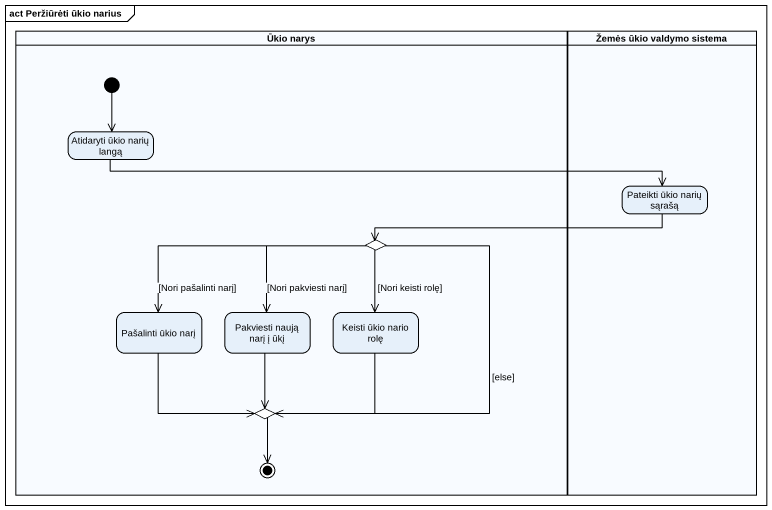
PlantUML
@startuml
mainframe act Peržiūrėti ūkio narius
hide empty description
state "Ūkio narys" as Ūkio_narys <<partition>> {
  state "Atidaryti ūkio narių langą" as Atidaryti_ūkio_narių_langą
  state choice1 <<choice>>
  state "Pašalinti ūkio narį" as Pašalinti_ūkio_narį
  state "Pakviesti naują narį į ūkį" as Pakviesti_naują_narį_į_ūkį
  state "Keisti ūkio nario rolę" as Keisti_ūkio_nario_rolę
  state choice2 <<choice>>
  [*] --> Atidaryti_ūkio_narių_langą
  choice2 --> [*]
}
state "Žemės ūkio valdymo sistema" as Žemės_ūkio_valdymo_sistema <<partition>> {
  state "Pateikti ūkio narių sąrašą" as Pateikti_ūkio_narių_sąrašą
}
Atidaryti_ūkio_narių_langą -right-> Pateikti_ūkio_narių_sąrašą
Pateikti_ūkio_narių_sąrašą -left-> choice1
choice1 -left-> Pašalinti_ūkio_narį : [Nori pašalinti narį]
choice1 --> Pakviesti_naują_narį_į_ūkį : [Nori pakviesti narį]
choice1 --> Keisti_ūkio_nario_rolę : [Nori keisti rolę]
choice1 --> choice2 : [else]
Pašalinti_ūkio_narį --> choice2
Pakviesti_naują_narį_į_ūkį --> choice2
Keisti_ūkio_nario_rolę --> choice2
@enduml
